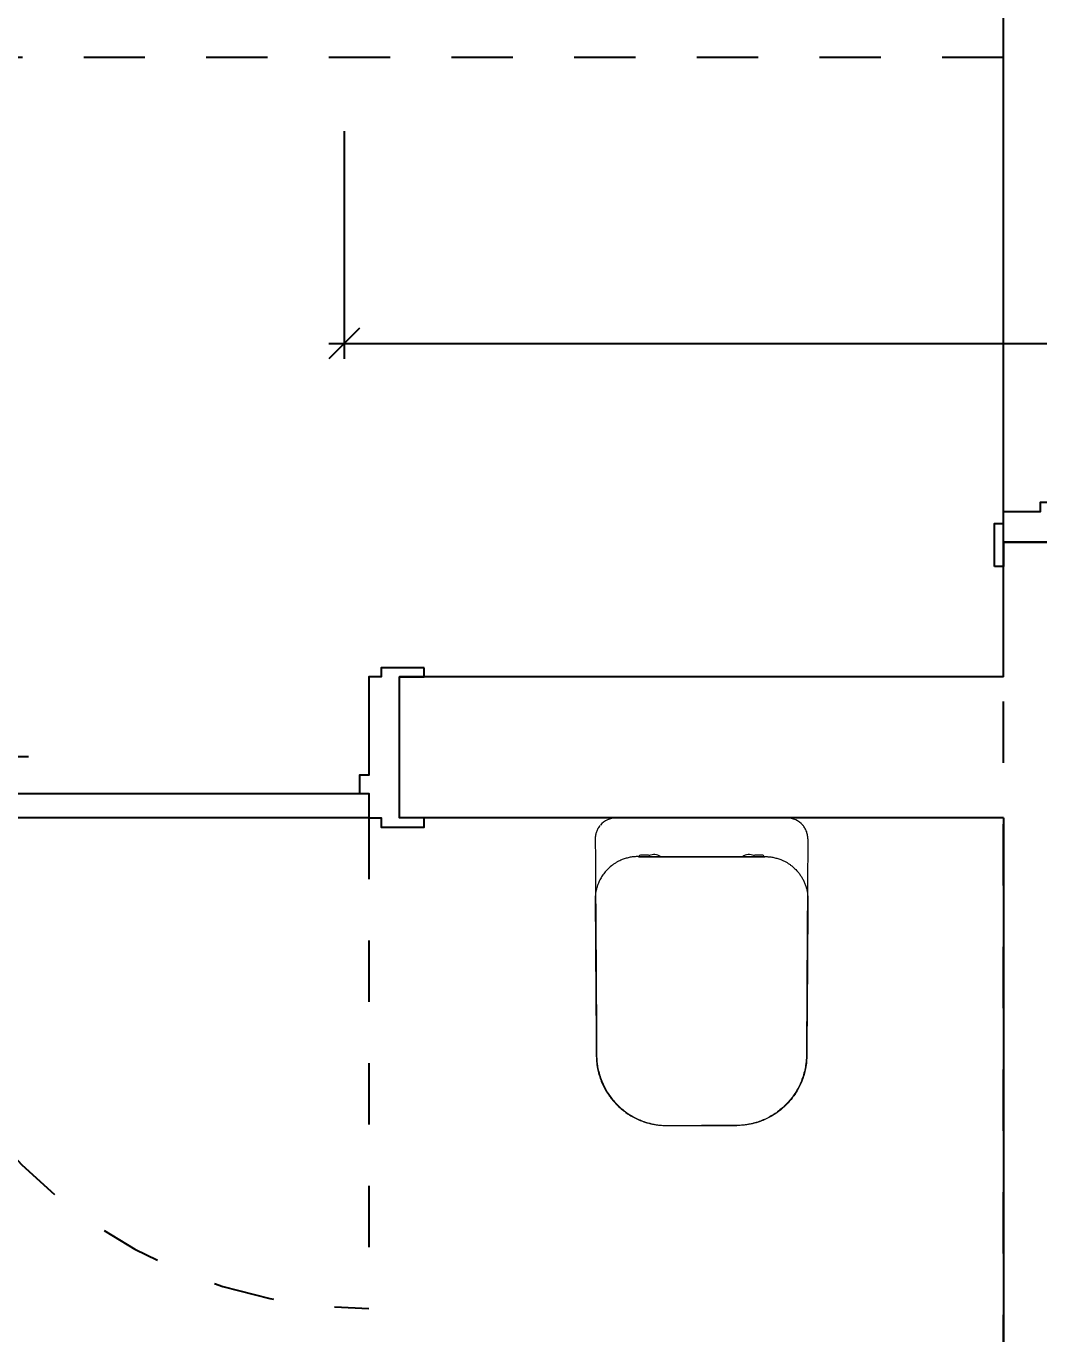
# Model space of a CAD drawing. Header units: millimetres. Extents: x 1778 to 2471, y 1406 to 1876.
# Drawn here: x 1838.906 to 1840.558, y 1648.116 to 1650.249 of the extents above; entities that cross this region are included whole.
import ezdxf

# ---------------------------------------------------------------- set-up
doc = ezdxf.new("R2010")
doc.units = ezdxf.units.MM
doc.linetypes.add('DASHED', pattern=[19.05, 12.7, -6.35])
doc.linetypes.add('HIDDEN', pattern=[9.525, 6.35, -3.175])
for name, color, linetype in [('ARQ_CONSTRUIR_CORTE', 10, 'Continuous'), ('ARQ_CONTRUIR_VAOS', 40, 'Continuous'), ('ARQ_EXISNTENTE_VISTA', 9, 'Continuous')]:
    doc.layers.add(name, color=color, linetype=linetype)
doc.layers.add('ARQ_COTAS', color=5, linetype='Continuous', lineweight=0)
doc.layers.add('ARQ_SANITAROS', color=42, linetype='Continuous', lineweight=0)
doc.styles.add('ROMA1_20', font='romans.shx', dxfattribs={"height": 0.18})
doc.dimstyles.new('1_100', dxfattribs={"dimscale": 0.5, "dimtxt": 0.1, "dimasz": 0.1, "dimexe": 0.05, "dimexo": 0.2, "dimgap": 0.09, "dimtad": 0, "dimzin": 0, "dimtxsty": 'ROMA1_20', "dimblk": 'OBLIQUE', "dimcen": 0.1, "dimdle": 0.05, "dimazin": 0, "dimtfac": 1, "dimtofl": 0, "dimtmove": 1, "dimatfit": 3, "dimldrblk": 'DOTSMALL', "dimfxl": 0.075, "dimtolj": 1, "dimtzin": 0, "dimarcsym": 0})

# ---------------------------------------------------------------- blocks, each defined once
blk = doc.blocks.new('_Oblique')
at = {"color": 0, "linetype": 'ByBlock', "lineweight": -2}
blk.add_line((-0.5, -0.5), (0.5, 0.5), dxfattribs=at)
blk = doc.blocks.new('*D135')
at = {"layer": 'ARQ_COTAS', "color": 0, "lineweight": -2}
for p, q in [((1839.425, 1650.0777), (1839.425, 1649.7065)), ((1844.2, 1650.0777), (1844.2, 1649.7065)), ((1839.4, 1649.7315), (1841.4932, 1649.7315)), ((1844.225, 1649.7315), (1842.1318, 1649.7315))]:
    blk.add_line(p, q, dxfattribs=at)
at = {"layer": 'Defpoints', "color": 0}
for p in [(1839.425, 1650.1777), (1844.2, 1650.1777), (1844.2, 1649.7315)]:
    blk.add_point(p, dxfattribs=at)
at = {"layer": 'ARQ_COTAS', "color": 0, "linetype": 'ByBlock', "lineweight": -2, "xscale": 0.05, "yscale": 0.05, "zscale": 0.05, "rotation": 180}
blk.add_blockref('_Oblique', (1839.425, 1649.7315), dxfattribs=at)
at = {"layer": 'ARQ_COTAS', "color": 0, "linetype": 'ByBlock', "lineweight": -2, "xscale": 0.05, "yscale": 0.05, "zscale": 0.05}
blk.add_blockref('_Oblique', (1844.2, 1649.7315), dxfattribs=at)
at = {"layer": 'ARQ_COTAS', "color": 0, "insert": (1841.8125, 1649.7315), "char_height": 0.18, "attachment_point": 5, "style": 'ROMA1_20'}
blk.add_mtext('\\A1;4,78', dxfattribs=at)
blk = doc.blocks.new('_DOTSMALL')
at = {"color": 0, "linetype": 'ByBlock', "const_width": 0.5}
blk.add_lwpolyline([(-0.0625, 0, 1), (0.0625, 0, 1)], format="xyb", close=True, dxfattribs=at)
blk = doc.blocks.new('*D136')
at = {"layer": 'ARQ_COTAS', "color": 0, "lineweight": -2}
for p, q in [((1838.682, 1649.0827), (1838.682, 1648.3463)), ((1838.91, 1649.0577), (1838.657, 1649.0577)), ((1838.682, 1647.0227), (1838.682, 1647.7591)), ((1840.4, 1647.0477), (1838.657, 1647.0477))]:
    blk.add_line(p, q, dxfattribs=at)
at = {"layer": 'Defpoints', "color": 0}
for p in [(1839.01, 1649.0577), (1838.682, 1647.0477), (1840.5, 1647.0477)]:
    blk.add_point(p, dxfattribs=at)
at = {"layer": 'ARQ_COTAS', "color": 0, "linetype": 'ByBlock', "lineweight": -2, "xscale": 0.05, "yscale": 0.05, "zscale": 0.05}
for p, rotation in [((1838.682, 1649.0577), 90), ((1838.682, 1647.0477), 270)]:
    blk.add_blockref('_Oblique', p, dxfattribs=dict(at, rotation=rotation))
at = {"layer": 'ARQ_COTAS', "color": 0, "insert": (1838.682, 1648.0527), "char_height": 0.18, "attachment_point": 5, "rotation": 90, "style": 'ROMA1_20'}
blk.add_mtext('\\A1;2,01', dxfattribs=at)
blk = doc.blocks.new('*D184')
at = {"layer": 'ARQ_COTAS', "color": 0, "lineweight": -2}
for p, q in [((1836.23, 1650.3727), (1836.23, 1650.7442)), ((1840.5, 1649.3977), (1840.5, 1650.7442)), ((1836.205, 1650.7192), (1838.0457, 1650.7192)), ((1840.525, 1650.7192), (1838.6843, 1650.7192))]:
    blk.add_line(p, q, dxfattribs=at)
at = {"layer": 'Defpoints', "color": 0}
for p in [(1836.23, 1650.7192), (1836.23, 1650.2727), (1840.5, 1649.2977)]:
    blk.add_point(p, dxfattribs=at)
at = {"layer": 'ARQ_COTAS', "color": 0, "linetype": 'ByBlock', "lineweight": -2, "xscale": 0.05, "yscale": 0.05, "zscale": 0.05, "rotation": 180}
blk.add_blockref('_Oblique', (1836.23, 1650.7192), dxfattribs=at)
at = {"layer": 'ARQ_COTAS', "color": 0, "linetype": 'ByBlock', "lineweight": -2, "xscale": 0.05, "yscale": 0.05, "zscale": 0.05}
blk.add_blockref('_Oblique', (1840.5, 1650.7192), dxfattribs=at)
at = {"layer": 'ARQ_COTAS', "color": 0, "insert": (1838.365, 1650.7192), "char_height": 0.18, "attachment_point": 5, "style": 'ROMA1_20'}
blk.add_mtext('\\A1;4,27', dxfattribs=at)

msp = doc.modelspace()

# ---------------------------------------------------------------- linework, layer by layer
at = {"layer": 'ARQ_CONSTRUIR_CORTE'}
for p, q in [((1840.5, 1649.1877), (1840.5, 1649.4077)), ((1840.5, 1649.4077), (1840.63, 1649.4077)), ((1839.515, 1648.9577), (1839.515, 1649.1877)), ((1840.5, 1649.1877), (1839.515, 1649.1877)), ((1840.5, 1648.9577), (1839.515, 1648.9577)), ((1840.5, 1648.9577), (1840.5, 1647.0477))]:
    msp.add_line(p, q, dxfattribs=at)
at = {"layer": 'ARQ_CONTRUIR_VAOS', "linetype": 'HIDDEN', "ltscale": 0.01}
msp.add_line((1839.465, 1648.9577), (1839.465, 1648.1577), dxfattribs=at)
at = {"layer": 'ARQ_CONTRUIR_VAOS'}
for points in [[(1840.485, 1649.3677), (1840.485, 1649.4377), (1840.5, 1649.4377), (1840.5, 1649.4577), (1840.56, 1649.4577), (1840.56, 1649.4727), (1840.59, 1649.4727), (1840.59, 1649.4577), (1840.63, 1649.4577), (1840.63, 1649.4377), (1840.645, 1649.4377), (1840.645, 1649.3677), (1840.63, 1649.3677), (1840.63, 1649.4077), (1840.5, 1649.4077), (1840.5, 1649.3677)], [(1839.555, 1649.2027), (1839.485, 1649.2027), (1839.485, 1649.1877), (1839.465, 1649.1877), (1839.465, 1649.0277), (1839.45, 1649.0277), (1839.45, 1648.9977), (1839.465, 1648.9977), (1839.465, 1648.9577), (1839.485, 1648.9577), (1839.485, 1648.9427), (1839.555, 1648.9427), (1839.555, 1648.9577), (1839.515, 1648.9577), (1839.515, 1649.1877), (1839.555, 1649.1877)], [(1838.665, 1648.9977), (1839.465, 1648.9977), (1839.465, 1648.9577), (1838.665, 1648.9577)]]:
    msp.add_lwpolyline(points, close=True, dxfattribs=at)
at = {"layer": 'ARQ_CONTRUIR_VAOS', "linetype": 'HIDDEN', "ltscale": 0.01}
msp.add_arc((1839.465, 1648.9577), 0.8, 180, 270, dxfattribs=at)
at = {"layer": 'ARQ_EXISNTENTE_VISTA', "linetype": 'DASHED', "ltscale": 0.005}
for p, q in [((1840.5, 1647.0477), (1840.5, 1654.8977)), ((1840.5, 1650.1977), (1836.23, 1650.1977))]:
    msp.add_line(p, q, dxfattribs=at)
at = {"layer": 'ARQ_SANITAROS'}
for p, q in [((1839.868, 1648.9577), (1840.147, 1648.9577)), ((1839.904, 1648.8948), (1839.904, 1648.8948)), ((1839.904, 1648.8947), (1839.904, 1648.8947)), ((1839.9051, 1648.8946), (1839.9053, 1648.8946)), ((1839.9053, 1648.8946), (1839.9053, 1648.8946)), ((1839.906, 1648.8947), (1839.906, 1648.8953)), ((1839.9208, 1648.897), (1839.9077, 1648.897)), ((1839.9225, 1648.8953), (1839.9225, 1648.8947)), ((1840.0925, 1648.8953), (1840.0925, 1648.8947)), ((1840.1073, 1648.897), (1840.0942, 1648.897)), ((1840.109, 1648.8947), (1840.109, 1648.8953)), ((1840.1097, 1648.8946), (1840.1097, 1648.8946)), ((1840.1099, 1648.8946), (1840.1097, 1648.8946)), ((1840.111, 1648.8948), (1840.111, 1648.8948)), ((1840.111, 1648.8947), (1840.111, 1648.8947)), ((1839.9499, 1648.4561), (1840.0651, 1648.4561))]:
    msp.add_line(p, q, dxfattribs=at)
at = {"layer": 'ARQ_SANITAROS', "flags": 128}
for points in [[(1839.95, 1648.4561), (1839.973, 1648.4561), (1839.9902, 1648.4561), (1839.9959, 1648.4561), (1840.0075, 1648.4561)], [(1840.065, 1648.4561), (1840.0421, 1648.4561), (1840.0248, 1648.4561), (1840.0191, 1648.4561), (1840.0075, 1648.4561)]]:
    msp.add_lwpolyline(points, dxfattribs=at)
at = {"layer": 'ARQ_SANITAROS'}
for centre, radius, start, end in [((1839.868, 1648.9241), 0.0336, 90.0041, 139.2085), ((1840.147, 1648.9241), 0.0336, 40.8143, 89.9974), ((1839.9077, 1648.8953), 0.0017, 90, 180), ((1839.9208, 1648.8953), 0.0017, 0, 90), ((1839.93, 1648.88), 0.0181, 54.1336, 115.6675), ((1840.085, 1648.88), 0.0181, 64.3325, 126.1306), ((1840.0942, 1648.8953), 0.0017, 90, 180), ((1840.1073, 1648.8953), 0.0017, 0, 90)]:
    msp.add_arc(centre, radius, start, end, dxfattribs=at)
for points, knots in [([(1839.8423, 1648.9457), (1839.8413, 1648.9445), (1839.8407, 1648.9437), (1839.8399, 1648.9425), (1839.8396, 1648.9421), (1839.8391, 1648.9412), (1839.8388, 1648.9408), (1839.8376, 1648.9387), (1839.8368, 1648.9369), (1839.8358, 1648.9341), (1839.8355, 1648.9332), (1839.8352, 1648.9318), (1839.8351, 1648.9313), (1839.8348, 1648.9303), (1839.8348, 1648.9298), (1839.8343, 1648.9274), (1839.8342, 1648.9254), (1839.8342, 1648.9235)], [0, 0, 0, 0, 0.125, 0.125, 0.1875, 0.1875, 0.25, 0.25, 0.5, 0.5, 0.625, 0.625, 0.6875, 0.6875, 0.75, 0.75, 1, 1, 1, 1]), ([(1840.1808, 1648.9235), (1840.1808, 1648.9241), (1840.1808, 1648.9259), (1840.1805, 1648.9287), (1840.1799, 1648.9318), (1840.179, 1648.935), (1840.1777, 1648.938), (1840.1762, 1648.9409), (1840.1745, 1648.9435), (1840.1733, 1648.945), (1840.1727, 1648.9457)], [0, 0, 0, 0, 0.0851159, 0.2134022, 0.3486192, 0.4827037, 0.6175376, 0.7538046, 0.8895639, 1, 1, 1, 1]), ([(1839.8342, 1648.9235), (1839.8345, 1648.8642), (1839.835, 1648.8049), (1839.8355, 1648.7309), (1839.8356, 1648.7161), (1839.8357, 1648.6938), (1839.8357, 1648.6864), (1839.8358, 1648.6716), (1839.8359, 1648.6642), (1839.836, 1648.642), (1839.8361, 1648.6272), (1839.8362, 1648.6049), (1839.8362, 1648.5975), (1839.8363, 1648.5864), (1839.8363, 1648.5827), (1839.8364, 1648.5772), (1839.8364, 1648.5753), (1839.8364, 1648.5725), (1839.8364, 1648.5716), (1839.8364, 1648.5698), (1839.8364, 1648.5688), (1839.8364, 1648.5679)], [0, 0, 0, 0, 0.5, 0.5, 0.625, 0.625, 0.6875, 0.6875, 0.75, 0.75, 0.875, 0.875, 0.9375, 0.9375, 0.96875, 0.96875, 0.984375, 0.984375, 0.992187, 0.992187, 1, 1, 1, 1]), ([(1840.1808, 1648.9235), (1840.1805, 1648.8642), (1840.18, 1648.8049), (1840.1795, 1648.7309), (1840.1794, 1648.7161), (1840.1793, 1648.6938), (1840.1793, 1648.6864), (1840.1792, 1648.6716), (1840.1791, 1648.6642), (1840.179, 1648.642), (1840.1789, 1648.6272), (1840.1788, 1648.6049), (1840.1788, 1648.5975), (1840.1787, 1648.5864), (1840.1787, 1648.5827), (1840.1786, 1648.5772), (1840.1786, 1648.5753), (1840.1786, 1648.5725), (1840.1786, 1648.5716), (1840.1786, 1648.5698), (1840.1786, 1648.5688), (1840.1786, 1648.5679)], [0, 0, 0, 0, 0.5, 0.5, 0.625, 0.625, 0.6875, 0.6875, 0.75, 0.75, 0.875, 0.875, 0.9375, 0.9375, 0.96875, 0.96875, 0.984375, 0.984375, 0.992187, 0.992187, 1, 1, 1, 1]), ([(1839.904, 1648.8948), (1839.9018, 1648.8947), (1839.8976, 1648.8946), (1839.8911, 1648.8936), (1839.8846, 1648.8921), (1839.8789, 1648.8902), (1839.8741, 1648.8881), (1839.8701, 1648.886), (1839.866, 1648.8837), (1839.8635, 1648.8818), (1839.8622, 1648.8809)], [0, 0, 0, 0, 0.148406, 0.296799, 0.449987, 0.603115, 0.700621, 0.7981, 0.899091, 1, 1, 1, 1]), ([(1839.904, 1648.8947), (1839.904, 1648.8947), (1839.904, 1648.8947), (1839.904, 1648.8947), (1839.904, 1648.8948)], [0, 0, 0, 0, 0.215619, 1, 1, 1, 1]), ([(1839.904, 1648.8948), (1839.904, 1648.8948), (1839.904, 1648.8948), (1839.904, 1648.8948), (1839.904, 1648.8948)], [0, 0, 0, 0, 0.822022, 1, 1, 1, 1]), ([(1839.9047, 1648.8946), (1839.9047, 1648.8946), (1839.9045, 1648.8948), (1839.9042, 1648.8948), (1839.904, 1648.8948)], [0, 0, 0, 0, 0.115197, 1, 1, 1, 1]), ([(1839.9051, 1648.8946), (1839.9049, 1648.8946), (1839.9045, 1648.8946), (1839.9043, 1648.8946), (1839.9042, 1648.8947), (1839.9041, 1648.8947), (1839.9041, 1648.8947), (1839.904, 1648.8947), (1839.904, 1648.8947), (1839.904, 1648.8947), (1839.904, 1648.8947)], [0, 0, 0, 0, 0.493034, 0.802496, 0.868651, 0.912739, 0.956553, 0.974643, 0.989875, 1, 1, 1, 1]), ([(1839.9053, 1648.8946), (1839.9201, 1648.8946), (1839.9495, 1648.8946), (1839.9836, 1648.8945), (1840.0029, 1648.8945), (1840.0075, 1648.8945)], [0, 0, 0, 0, 0.432708, 0.865451, 1, 1, 1, 1]), ([(1840.0075, 1648.8945), (1839.9928, 1648.8946), (1839.9633, 1648.8946), (1839.9292, 1648.8946), (1839.9099, 1648.8946), (1839.9053, 1648.8946)], [0, 0, 0, 0, 0.4326773, 0.8653891, 1, 1, 1, 1]), ([(1840.1097, 1648.8946), (1840.0949, 1648.8946), (1840.0655, 1648.8946), (1840.0314, 1648.8945), (1840.0121, 1648.8945), (1840.0075, 1648.8945)], [0, 0, 0, 0, 0.432708, 0.865451, 1, 1, 1, 1]), ([(1840.0075, 1648.8945), (1840.0222, 1648.8946), (1840.0517, 1648.8946), (1840.0858, 1648.8946), (1840.1051, 1648.8946), (1840.1097, 1648.8946)], [0, 0, 0, 0, 0.432677, 0.865389, 1, 1, 1, 1]), ([(1840.1099, 1648.8946), (1840.1101, 1648.8946), (1840.1105, 1648.8946), (1840.1107, 1648.8946), (1840.1108, 1648.8947), (1840.1109, 1648.8947), (1840.1109, 1648.8947), (1840.111, 1648.8947), (1840.111, 1648.8947), (1840.111, 1648.8947), (1840.111, 1648.8947)], [0, 0, 0, 0, 0.493034, 0.802496, 0.868651, 0.912739, 0.956553, 0.974643, 0.989875, 1, 1, 1, 1]), ([(1840.1103, 1648.8946), (1840.1103, 1648.8946), (1840.1105, 1648.8948), (1840.1108, 1648.8948), (1840.111, 1648.8948)], [0, 0, 0, 0, 0.115197, 1, 1, 1, 1]), ([(1840.111, 1648.8948), (1840.1132, 1648.8947), (1840.1174, 1648.8946), (1840.1239, 1648.8936), (1840.1304, 1648.8921), (1840.1361, 1648.8902), (1840.1409, 1648.8881), (1840.1449, 1648.886), (1840.149, 1648.8837), (1840.1515, 1648.8818), (1840.1528, 1648.8809)], [0, 0, 0, 0, 0.148406, 0.296799, 0.449987, 0.603115, 0.700621, 0.7981, 0.899091, 1, 1, 1, 1]), ([(1840.111, 1648.8947), (1840.111, 1648.8947), (1840.111, 1648.8947), (1840.111, 1648.8947), (1840.111, 1648.8948)], [0, 0, 0, 0, 0.215619, 1, 1, 1, 1]), ([(1840.111, 1648.8948), (1840.111, 1648.8948), (1840.111, 1648.8948), (1840.111, 1648.8948), (1840.111, 1648.8948)], [0, 0, 0, 0, 0.822022, 1, 1, 1, 1]), ([(1839.8622, 1648.8809), (1839.8598, 1648.879), (1839.8551, 1648.8752), (1839.8493, 1648.8686), (1839.8445, 1648.8618), (1839.8407, 1648.8549), (1839.8384, 1648.8493), (1839.8368, 1648.8443), (1839.8357, 1648.8402), (1839.8348, 1648.835), (1839.8342, 1648.8298), (1839.8341, 1648.8262), (1839.8341, 1648.8244)], [0, 0, 0, 0, 0.139423, 0.278846, 0.398888, 0.519312, 0.639354, 0.678622, 0.757411, 0.8362, 0.9181, 1, 1, 1, 1]), ([(1840.1528, 1648.8809), (1840.1552, 1648.879), (1840.1599, 1648.8752), (1840.1653, 1648.8692), (1840.1693, 1648.8635), (1840.1724, 1648.8585), (1840.175, 1648.8532), (1840.1768, 1648.8487), (1840.1782, 1648.8443), (1840.1793, 1648.8402), (1840.1802, 1648.835), (1840.1808, 1648.8298), (1840.1809, 1648.8262), (1840.1809, 1648.8244)], [0, 0, 0, 0, 0.138223, 0.278821, 0.367674, 0.456527, 0.54796, 0.639392, 0.678655, 0.757222, 0.836217, 0.917868, 1, 1, 1, 1]), ([(1839.8341, 1648.8244), (1839.8344, 1648.7699), (1839.8349, 1648.7), (1839.8355, 1648.6226), (1839.8357, 1648.592), (1839.8358, 1648.5767), (1839.8359, 1648.5691)], [0, 0, 0, 0, 0.640999, 0.8205, 0.91025, 1, 1, 1, 1]), ([(1840.1809, 1648.8244), (1840.1806, 1648.7699), (1840.1801, 1648.7), (1840.1795, 1648.6226), (1840.1793, 1648.592), (1840.1792, 1648.5767), (1840.1791, 1648.5691)], [0, 0, 0, 0, 0.640999, 0.8205, 0.91025, 1, 1, 1, 1]), ([(1839.8359, 1648.5691), (1839.836, 1648.5653), (1839.8364, 1648.5577), (1839.8382, 1648.5471), (1839.8408, 1648.5372), (1839.844, 1648.5281), (1839.848, 1648.5192), (1839.8528, 1648.5107), (1839.8582, 1648.5027), (1839.8642, 1648.4952), (1839.871, 1648.4881), (1839.8783, 1648.4817), (1839.886, 1648.4759), (1839.8942, 1648.4708), (1839.9029, 1648.4664), (1839.91, 1648.4635), (1839.9163, 1648.4614), (1839.9216, 1648.4598), (1839.9295, 1648.458), (1839.939, 1648.4565), (1839.9463, 1648.4563), (1839.95, 1648.4561)], [0, 0, 0, 0, 0.063756, 0.128149, 0.181914, 0.23568, 0.291017, 0.346353, 0.400105, 0.453858, 0.50917, 0.564483, 0.618166, 0.671849, 0.727087, 0.782325, 0.80112, 0.838722, 0.876453, 0.937942, 1, 1, 1, 1]), ([(1839.8364, 1648.5679), (1839.8366, 1648.5652), (1839.8369, 1648.5599), (1839.8381, 1648.551), (1839.8403, 1648.5414), (1839.8436, 1648.5311), (1839.8477, 1648.5215), (1839.8525, 1648.5126), (1839.8578, 1648.5044), (1839.8638, 1648.4968), (1839.8704, 1648.4896), (1839.8777, 1648.483), (1839.8854, 1648.477), (1839.8937, 1648.4717), (1839.9023, 1648.4671), (1839.9113, 1648.4633), (1839.9206, 1648.4603), (1839.9301, 1648.458), (1839.9399, 1648.4565), (1839.9465, 1648.4563), (1839.9499, 1648.4561)], [0, 0, 0, 0, 0.045687, 0.091373, 0.15284, 0.214444, 0.275914, 0.33116, 0.3866, 0.442041, 0.497288, 0.5529, 0.608712, 0.664523, 0.720132, 0.77556, 0.831189, 0.886816, 0.94224, 1, 1, 1, 1]), ([(1840.1791, 1648.5691), (1840.179, 1648.5653), (1840.1786, 1648.5577), (1840.1768, 1648.547), (1840.1742, 1648.5371), (1840.1709, 1648.5279), (1840.1669, 1648.5191), (1840.1622, 1648.5106), (1840.1567, 1648.5026), (1840.1506, 1648.4951), (1840.1439, 1648.488), (1840.1367, 1648.4816), (1840.1289, 1648.4759), (1840.1206, 1648.4708), (1840.112, 1648.4664), (1840.105, 1648.4635), (1840.0987, 1648.4614), (1840.0934, 1648.4598), (1840.0855, 1648.458), (1840.076, 1648.4565), (1840.0687, 1648.4563), (1840.065, 1648.4561)], [0, 0, 0, 0, 0.064076, 0.128152, 0.182605, 0.237253, 0.291901, 0.346353, 0.400788, 0.455417, 0.510045, 0.564479, 0.618842, 0.673399, 0.727956, 0.782319, 0.801115, 0.838782, 0.87645, 0.938225, 1, 1, 1, 1]), ([(1840.1786, 1648.5679), (1840.1784, 1648.5652), (1840.1781, 1648.5599), (1840.1769, 1648.551), (1840.1747, 1648.5414), (1840.1714, 1648.5311), (1840.1673, 1648.5215), (1840.1625, 1648.5126), (1840.1572, 1648.5044), (1840.1512, 1648.4968), (1840.1446, 1648.4896), (1840.1373, 1648.483), (1840.1296, 1648.477), (1840.1213, 1648.4717), (1840.1127, 1648.4671), (1840.1037, 1648.4633), (1840.0944, 1648.4603), (1840.0849, 1648.458), (1840.0751, 1648.4565), (1840.0685, 1648.4563), (1840.0651, 1648.4561)], [0, 0, 0, 0, 0.045687, 0.091373, 0.15284, 0.214444, 0.275914, 0.33116, 0.3866, 0.442041, 0.497288, 0.5529, 0.608712, 0.664523, 0.720132, 0.77556, 0.831189, 0.886816, 0.94224, 1, 1, 1, 1])]:
    msp.add_open_spline(points, degree=3, knots=knots, dxfattribs=at)

# ---------------------------------------------------------------- dimensions: what is measured, and where the dimension line sits
at = {"layer": 'ARQ_COTAS'}
for base, p1, p2, picture, middle in [((1836.23, 1650.7192), (1840.5, 1649.2977), (1836.23, 1650.2727), '*D184', (1838.365, 1650.7192)), ((1844.2000004153, 1649.7315314499), (1839.4250004153, 1650.1777034759), (1844.2000004153, 1650.1777034759), '*D135', (1841.8125004153, 1649.7315314499))]:
    dim = msp.add_linear_dim(base=base, p1=p1, p2=p2, dimstyle='1_100', dxfattribs=at)
    dim.commit()
    dim.dimension.update_dxf_attribs({"geometry": picture, "text_midpoint": middle})
dim = msp.add_linear_dim(base=(1838.682, 1647.0477), p1=(1839.01, 1649.0577), p2=(1840.5, 1647.0477), angle=90, dimstyle='1_100', dxfattribs=at)
dim.commit()
dim.dimension.update_dxf_attribs({"geometry": '*D136', "text_midpoint": (1838.682, 1648.0527)})

doc.saveas('drawing.dxf')
